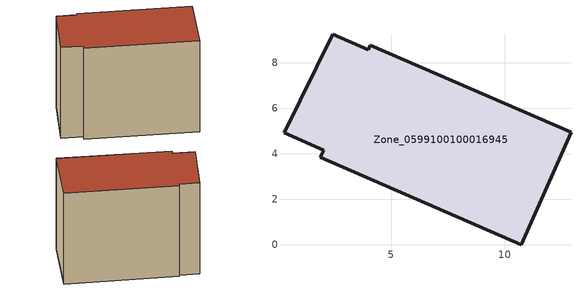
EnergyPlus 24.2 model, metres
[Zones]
Zone_0599100100016945
 floor ground (C_G): 4.08,8.78 12.9,4.95 10.72,0 1.89,3.85 2.03,4.16 0.29,4.92 2.42,9.27 4,8.58 z0
 wall outside (C_F): 1.89,3.85 10.72,0 12.9,4.95 4.08,8.78 4,8.58 2.42,9.27 0.29,4.92 2.03,4.16 1.89,3.85 z0:8.88
 roof outside (C_R): 2.42,9.27 0.29,4.92 2.03,4.16 1.89,3.85 10.72,0 12.9,4.95 4.08,8.78 4,8.58 z8.88
[BUILDING]
Pand.0599100100016945: North Axis=0; Terrain=City; Loads Convergence Tolerance Value=0.04; Temperature Convergence Tolerance Value=0.4; Solar Distribution=FullExterior; Maximum Number of Warmup Days=25; Minimum Number of Warmup Days=1
[Site:Location]
Rotterdam.The.Hague.AP_ZH_NLD Design_Conditions: Latitude=51.96; Longitude=4.45; Time Zone=1; Elevation=-4.5
[SITE:GROUNDTEMPERATURE:BUILDINGSURFACE]
18, 18, 18, 18, 18, 18, 18, 18, 18, 18, 18, 18
[MATERIAL] Thermal Absorptance=0.9; Solar Absorptance=0.7; Visible Absorptance=0.7
Name | Roughness | Thickness | Conductivity | Density | Specific Heat
G.TI.2015-2018 | MediumSmooth | 0.15 | 0.0428571 | 540 | 1210
F.TI.2015-2018 | Rough | 0.3 | 0.0666667 | 1920 | 840
R.TI.2015-2018 | MediumRough | 0.2 | 0.0333333 | 1500 | 1000
[CONSTRUCTION]
C_G: G.TI.2015-2018
C_F: F.TI.2015-2018
C_R: R.TI.2015-2018
[ZONE]
Zone_0599100100016945: Type=1; Multiplier=1; Ceiling Height=Autocalculate; Volume=Autocalculate; Floor Area=autocalculate; Part of Total Floor Area=Yes
[ZONEINFILTRATION:DESIGNFLOWRATE]
Infil_Zone_0599100100016945: Zone or ZoneList or Space or SpaceList=Zone_0599100100016945; Schedule=AlwaysOn; Design Flow Rate Calculation Method=Flow/Area; Flow Rate per Floor Area=0.0015; Constant Term Coefficient=1; Temperature Term Coefficient=0; Velocity Term Coefficient=0; Velocity Squared Term Coefficient=0
[HVACTEMPLATE:ZONE:IDEALLOADSAIRSYSTEM]
Zone_0599100100016945: Maximum Heating Supply Air Temperature=50; Minimum Cooling Supply Air Temperature=13; Maximum Heating Supply Air Humidity Ratio=0.0156; Minimum Cooling Supply Air Humidity Ratio=0.0077; Heating Limit=NoLimit; Cooling Limit=NoLimit; Dehumidification Control Type=ConstantSensibleHeatRatio; Cooling Sensible Heat Ratio=0.7; Dehumidification Setpoint=60; Humidification Control Type=None; Humidification Setpoint=30; Outdoor Air Method=None; Outdoor Air Flow Rate per Person=0.00944; Outdoor Air Flow Rate per Zone Floor Area=0; Outdoor Air Flow Rate per Zone=0; Demand Controlled Ventilation Type=None; Outdoor Air Economizer Type=NoEconomizer; Heat Recovery Type=None; Sensible Heat Recovery Effectiveness=0.7; Latent Heat Recovery Effectiveness=0.65
[ZONECONTROL:THERMOSTAT]
ThermostatControl_Zone_0599100100016945: Zone or ZoneList=Zone_0599100100016945; Control Type Schedule=DualSetpointControlType; Control 1=Thermostat_Zone_0599100100016945; Temperature Difference Between Cutout And Setpoint=0
[THERMOSTATSETPOINT:DUALSETPOINT]
Thermostat_Zone_0599100100016945: Heating Setpoint Temperature Schedule=HeatingSetpoint_Zone_0599100100016945; Cooling Setpoint Temperature Schedule=CoolingSetpoint_Zone_0599100100016945
[SCHEDULE:COMPACT]
HeatingSetpoint_Zone_0599100100016945: Through: 12/31, For: AllDays, Until: 24:00, 21
CoolingSetpoint_Zone_0599100100016945: Through: 12/31, For: AllDays, Until: 24:00, 24
DualSetpointControlType: Through: 12/31, For: AllDays, Until: 24:00, 4
AlwaysOn: Through: 12/31, For: AllDays, Until: 24:00, 1
